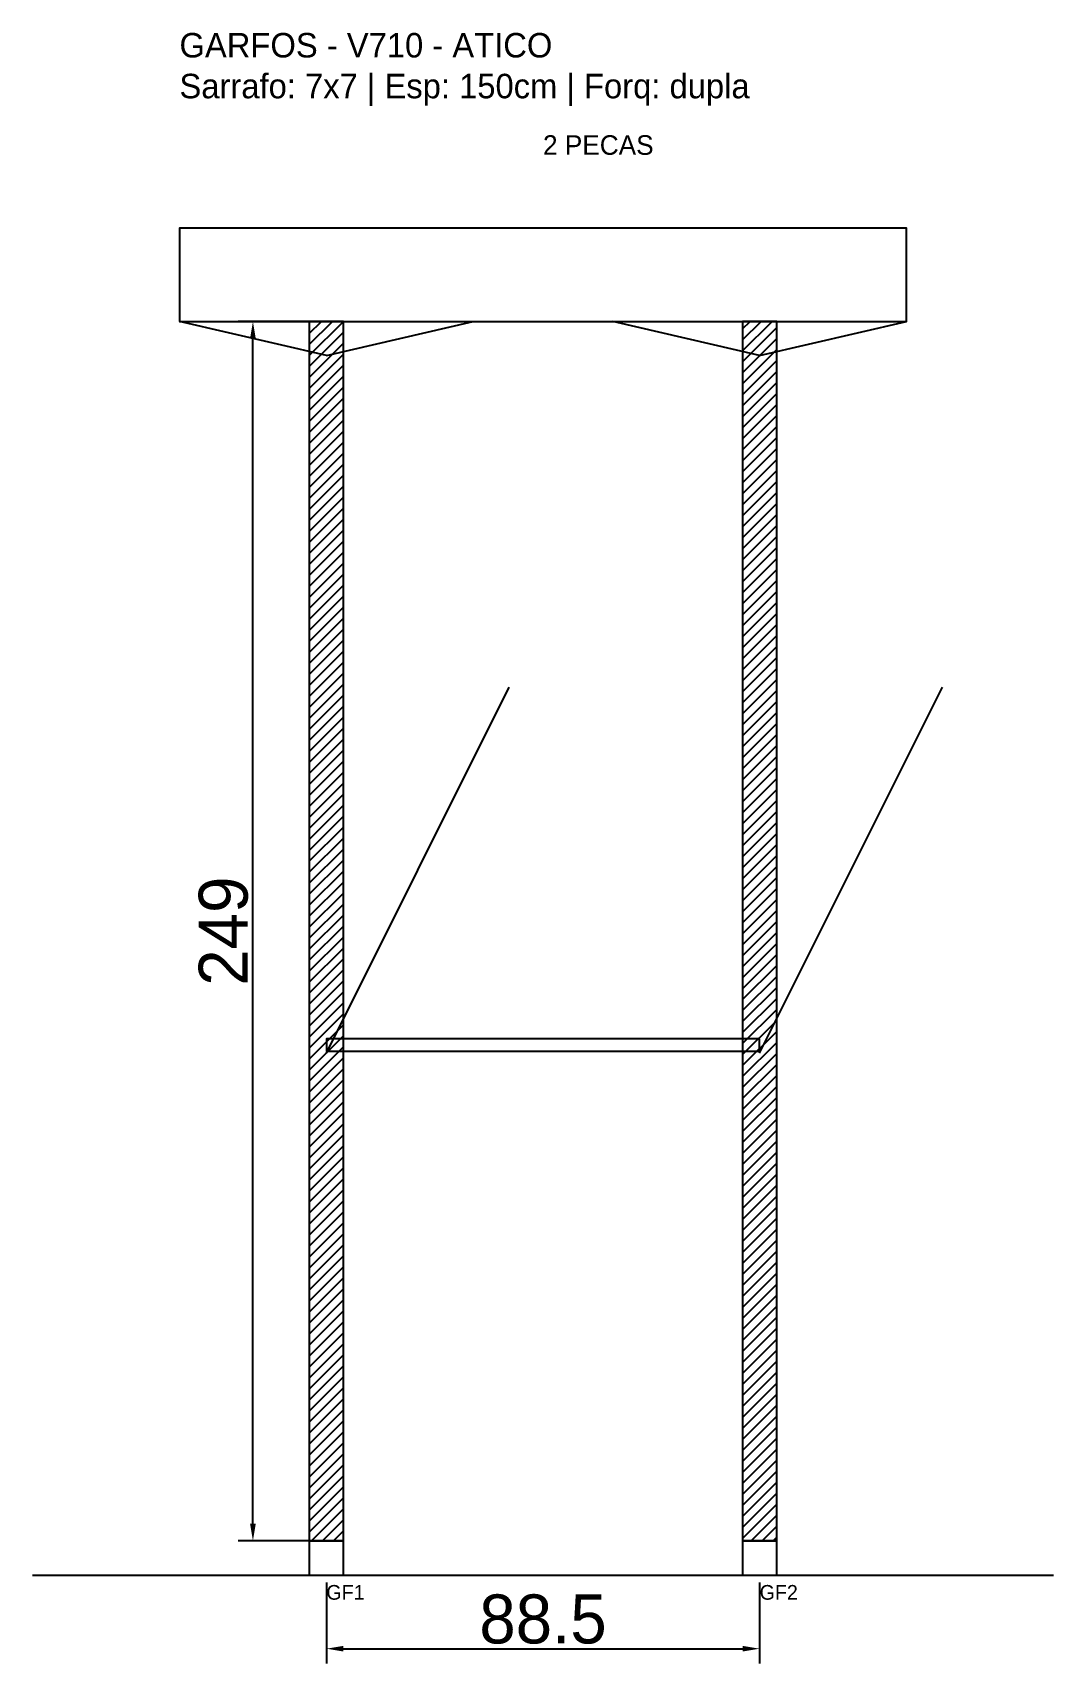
# Model space of a CAD drawing. Header units: metres. Extents: x -30 to 178, y -25 to 308.
import ezdxf

# ---------------------------------------------------------------- set-up
doc = ezdxf.new("R2010")
doc.units = ezdxf.units.M
for name, color, linetype in [('BARRA_ANCORAGEM', 1, 'Continuous'), ('COTA', 241, 'Continuous'), ('GARFOS OK', 3, 'Continuous'), ('NOME DA VIGA', 6, 'Continuous'), ('SARR_7x7', 40, 'Continuous'), ('TIRAS REESCORAMENTO', 252, 'Continuous'), ('VIGAS', 3, 'Continuous')]:
    doc.layers.add(name, color=color, linetype=linetype)
doc.dimstyles.new('EZ DXF', dxfattribs={"dimtxt": 10, "dimasz": 3.5, "dimexe": 3, "dimexo": 1.5, "dimgap": 1, "dimtad": 1, "dimdec": 1, "dimdsep": 46, "dimcen": 2.5, "dimazin": 3, "dimtfac": 1, "dimtmove": 0, "dimatfit": 3})

msp = doc.modelspace()

# ---------------------------------------------------------------- hatches: boundary and pattern name
at = {"layer": 'COTA'}
h = msp.add_hatch(dxfattribs=at)
h.set_pattern_fill('ANSI31', scale=0.5)
h.paths.add_polyline_path([(26.5, 0), (33.5, 0), (33.5, 249), (26.5, 249)])
h = msp.add_hatch(dxfattribs=at)
h.set_pattern_fill('ANSI31', scale=0.5)
h.paths.add_polyline_path([(115, 0), (122, 0), (122, 249), (115, 249)])

# ---------------------------------------------------------------- linework, layer by layer
at = {"layer": 'BARRA_ANCORAGEM'}
for p, q in [((30, 99.6), (67.35, 174.3)), ((118.5, 99.6), (155.85, 174.3))]:
    msp.add_line(p, q, dxfattribs=at)
at = {"layer": 'GARFOS OK'}
for p, q in [((30, 242), (0, 249)), ((0, 249), (60, 249)), ((30, 242), (60, 249)), ((118.5, 242), (88.5, 249)), ((88.5, 249), (148.5, 249)), ((118.5, 242), (148.5, 249))]:
    msp.add_line(p, q, dxfattribs=at)
at = {"layer": 'GARFOS OK', "linetype": 'CONTINUOUS'}
msp.add_line((-30, -7), (178.5, -7), dxfattribs=at)
at = {"layer": 'GARFOS OK'}
for points in [[(26.5, 0), (33.5, 0), (33.5, 249), (26.5, 249), (26.5, 0)], [(115, 0), (122, 0), (122, 249), (115, 249), (115, 0)]]:
    msp.add_lwpolyline(points, dxfattribs=at)
at = {"layer": 'SARR_7x7'}
for points in [[(26.5, -7), (33.5, -7), (33.5, 0), (26.5, 0), (26.5, -7)], [(115, -7), (122, -7), (122, 0), (115, 0), (115, -7)]]:
    msp.add_lwpolyline(points, dxfattribs=at)
at = {"layer": 'TIRAS REESCORAMENTO'}
msp.add_lwpolyline([(30, 100), (118.5, 100), (118.5, 102.5), (30, 102.5), (30, 100)], dxfattribs=at)
at = {"layer": 'VIGAS'}
msp.add_lwpolyline([(0, 249), (148.5, 249), (148.5, 268), (0, 268), (0, 249)], dxfattribs=at)

# ---------------------------------------------------------------- texts
at = {"layer": 'NOME DA VIGA'}
for s, height, p in [('2 PECAS', 4, (74.25, 283)), ('GF1', 3, (30, -12)), ('GF2', 3, (118.5, -12))]:
    msp.add_text(s, height=height, dxfattribs=at).set_placement(p)
at = {"layer": 'NOME DA VIGA', "insert": (0, 293), "char_height": 5, "attachment_point": 7}
msp.add_mtext('GARFOS - V710 - ATICO\\PSarrafo: 7x7 | Esp: 150cm | Forq: dupla', dxfattribs=at)

# ---------------------------------------------------------------- dimensions: what is measured, and where the dimension line sits
at = {"layer": 'COTA'}
msp.add_linear_dim(base=(15, 0), p1=(30, 0), p2=(30, 249), angle=90, dimstyle='EZ DXF', dxfattribs=at).render()
msp.add_linear_dim(base=(30, -22), p1=(30, -7), p2=(118.5, -7), dimstyle='EZ DXF', dxfattribs=at).render()

doc.saveas('drawing.dxf')
